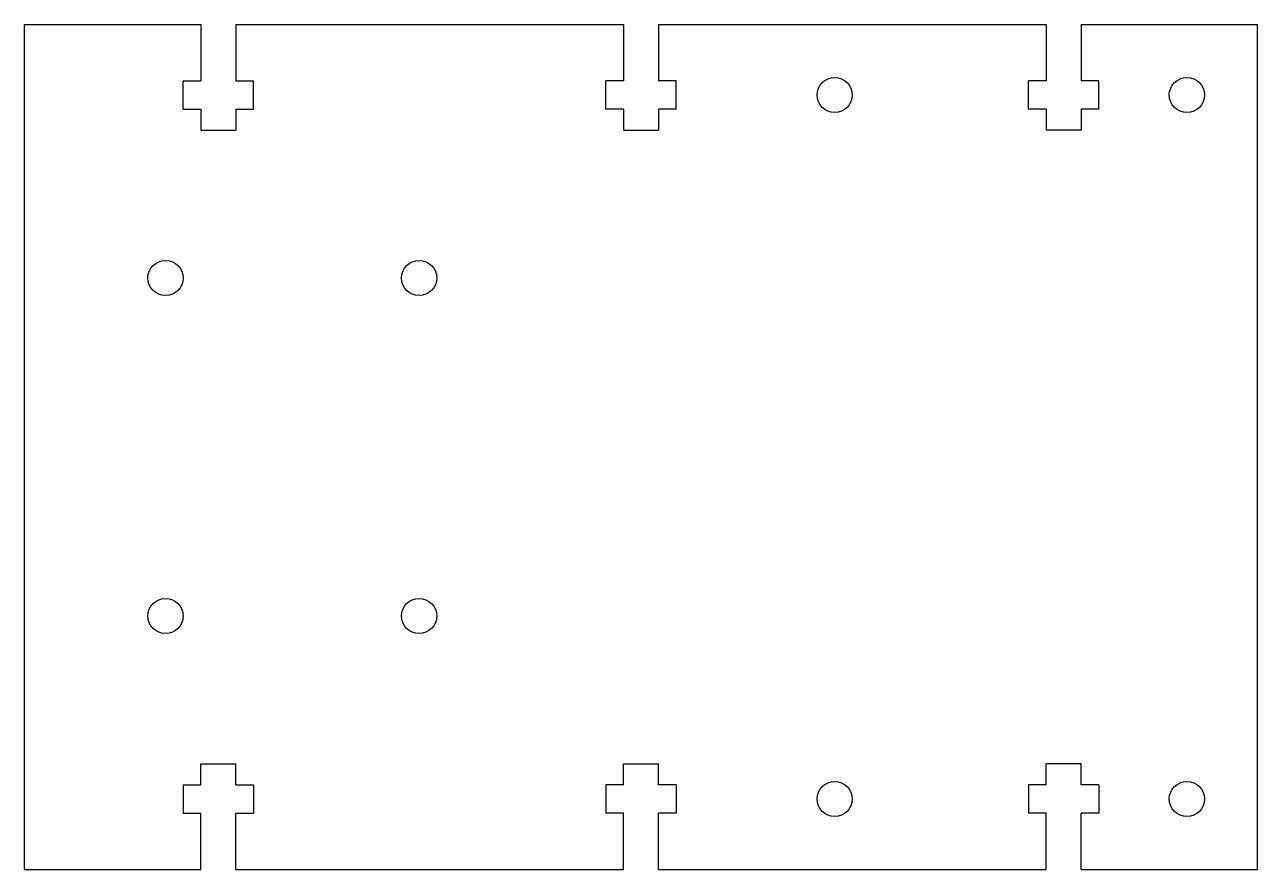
# Model space of a CAD drawing. Extents: x 0.5 to 4.88, y 0 to 3.
import ezdxf

# ---------------------------------------------------------------- set-up
doc = ezdxf.new("R2010")
doc.units = 0
doc.header["$MEASUREMENT"] = 0
doc.layers.add('MODELSKETCH_VISIBLE', color=7, linetype='CONTINUOUS')

msp = doc.modelspace()

# ---------------------------------------------------------------- linework, layer by layer
at = {"layer": 'MODELSKETCH_VISIBLE'}
for p, q in [((0.5, 3), (1.125, 3)), ((0.5, 0), (0.5, 3)), ((1.125, 3), (1.125, 2.8)), ((1.25, 3), (2.625, 3)), ((1.25, 3), (1.25, 2.8)), ((2.625, 3), (2.625, 2.8)), ((2.75, 3), (4.125, 3)), ((2.75, 3), (2.75, 2.8)), ((4.125, 3), (4.125, 2.8)), ((4.25, 3), (4.875, 3)), ((4.25, 3), (4.25, 2.8)), ((4.875, 0), (4.875, 3)), ((1.25, 2.8), (1.3125, 2.8)), ((4.125, 2.8), (4.0625, 2.8)), ((4.3125, 2.8), (4.25, 2.8)), ((4.3125, 2.7), (4.3125, 2.8)), ((1.0625, 2.7), (1.0625, 2.8)), ((1.0625, 2.8), (1.125, 2.8)), ((1.3125, 2.7), (1.3125, 2.8)), ((2.5625, 2.7), (2.5625, 2.8)), ((2.625, 2.8), (2.5625, 2.8)), ((2.8125, 2.8), (2.75, 2.8)), ((2.8125, 2.7), (2.8125, 2.8)), ((4.0625, 2.7), (4.0625, 2.8)), ((1.0625, 2.7), (1.125, 2.7)), ((1.125, 2.7), (1.125, 2.625)), ((1.25, 2.7), (1.3125, 2.7)), ((1.25, 2.7), (1.25, 2.625)), ((2.625, 2.7), (2.5625, 2.7)), ((2.625, 2.7), (2.625, 2.625)), ((2.8125, 2.7), (2.75, 2.7)), ((2.75, 2.7), (2.75, 2.625)), ((4.125, 2.7), (4.0625, 2.7)), ((4.125, 2.7), (4.125, 2.625)), ((4.3125, 2.7), (4.25, 2.7)), ((4.25, 2.7), (4.25, 2.625)), ((1.125, 2.625), (1.25, 2.625)), ((2.625, 2.625), (2.75, 2.625)), ((4.25, 2.625), (4.125, 2.625)), ((1.125, 0.3), (1.125, 0.375)), ((1.125, 0.375), (1.25, 0.375)), ((1.25, 0.3), (1.25, 0.375)), ((2.625, 0.3), (2.625, 0.375)), ((2.625, 0.375), (2.75, 0.375)), ((2.75, 0.3), (2.75, 0.375)), ((4.125, 0.3), (4.125, 0.375)), ((4.25, 0.375), (4.125, 0.375)), ((4.25, 0.3), (4.25, 0.375)), ((1.0625, 0.3), (1.0625, 0.2)), ((1.0625, 0.3), (1.125, 0.3)), ((1.25, 0.3), (1.3125, 0.3)), ((1.3125, 0.3), (1.3125, 0.2)), ((2.5625, 0.3), (2.5625, 0.2)), ((2.625, 0.3), (2.5625, 0.3)), ((2.8125, 0.3), (2.75, 0.3)), ((2.8125, 0.3), (2.8125, 0.2)), ((4.0625, 0.3), (4.0625, 0.2)), ((4.125, 0.3), (4.0625, 0.3)), ((4.3125, 0.3), (4.25, 0.3)), ((4.3125, 0.3), (4.3125, 0.2)), ((1.0625, 0.2), (1.125, 0.2)), ((1.125, 0), (1.125, 0.2)), ((1.25, 0.2), (1.3125, 0.2)), ((1.25, 0), (1.25, 0.2)), ((2.625, 0.2), (2.5625, 0.2)), ((2.625, 0), (2.625, 0.2)), ((2.8125, 0.2), (2.75, 0.2)), ((2.75, 0), (2.75, 0.2)), ((4.125, 0.2), (4.0625, 0.2)), ((4.125, 0), (4.125, 0.2)), ((4.3125, 0.2), (4.25, 0.2)), ((4.25, 0), (4.25, 0.2)), ((0.5, 0), (1.125, 0)), ((1.25, 0), (2.625, 0)), ((2.75, 0), (4.125, 0)), ((4.25, 0), (4.875, 0))]:
    msp.add_line(p, q, dxfattribs=at)
for centre in [(3.375, 2.75), (4.625, 2.75), (1, 2.1), (1.9, 2.1), (1, 0.9), (1.9, 0.9), (3.375, 0.25), (4.625, 0.25)]:
    msp.add_circle(centre, 0.0625, dxfattribs=at)

doc.saveas('drawing.dxf')
